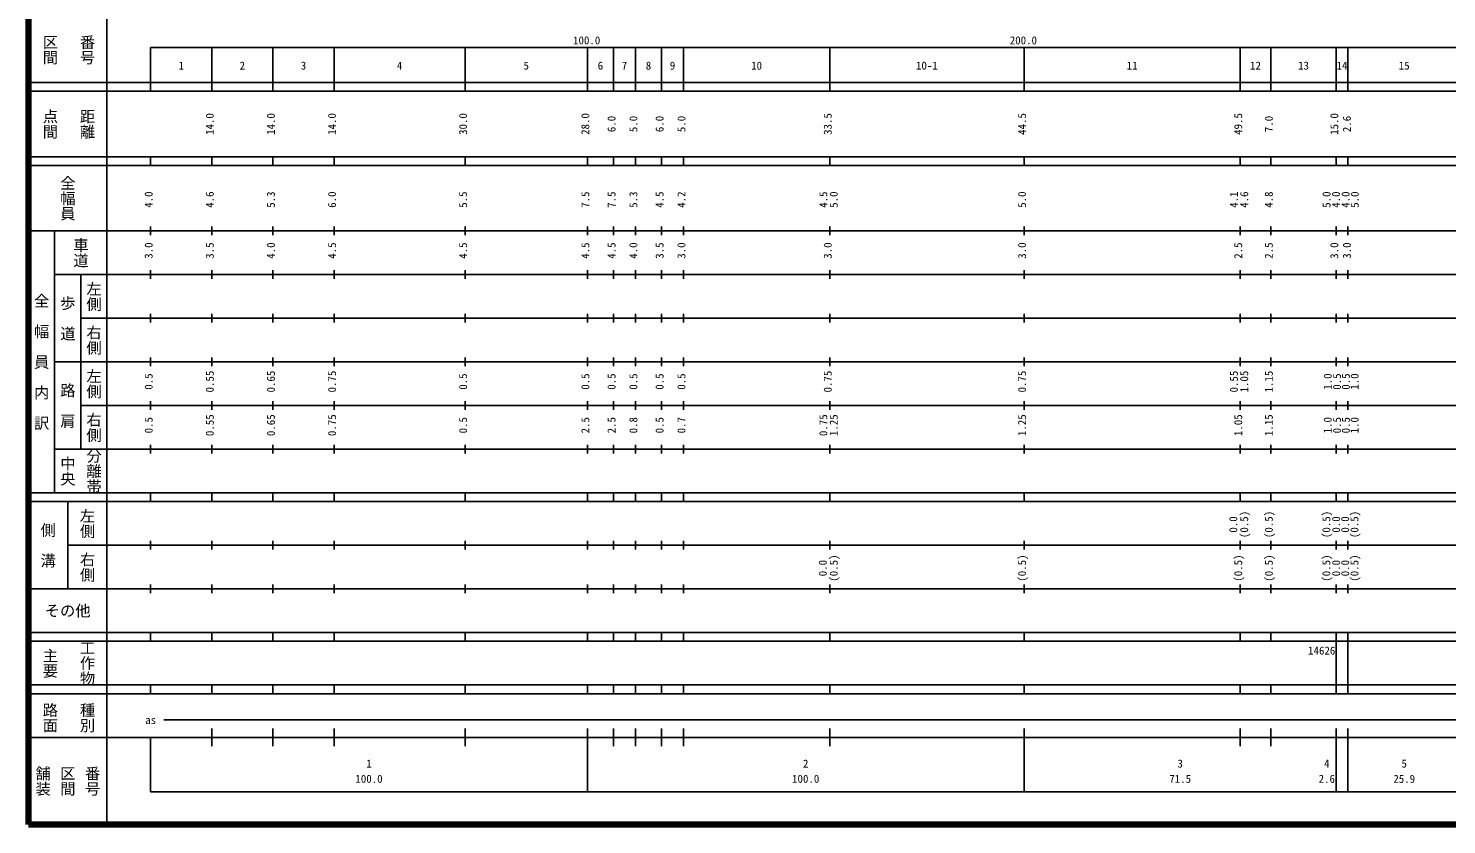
# Model space of a CAD drawing. Units: millimetres on the paper, enlarged 1000 times. Extents: x 40000 to 680000, y 20000 to 380000.
# Drawn here: x 40000 to 364762, y 20000 to 202409 of the extents above; entities that cross this region are included whole.
import ezdxf
from ezdxf.enums import TextEntityAlignment as Align

# ---------------------------------------------------------------- set-up
doc = ezdxf.new("R2010")
doc.units = ezdxf.units.MM
doc.header["$LTSCALE"] = 1000
doc.layers.add('M-TTL', color=2, linetype='Continuous', lineweight=140)
doc.layers.add('M-TTL-BAND', color=7, linetype='Continuous', lineweight=25)
doc.styles.add('@ＭＳ ゴシック', font='')
doc.styles.add('ＭＳ ゴシック', font='')
doc.styles.get('@ＭＳ ゴシック').set_extended_font_data('@MS Gothic')
doc.styles.get('ＭＳ ゴシック').set_extended_font_data('MS Gothic')

msp = doc.modelspace()

# ---------------------------------------------------------------- linework, layer by layer
at = {"layer": 'M-TTL'}
for p, q in [((40000, 380000), (40000, 20000)), ((40000, 20000), (680000, 20000))]:
    msp.add_line(p, q, dxfattribs=at)
at = {"layer": 'M-TTL-BAND'}
for p, q in [((58000, 370000), (58000, 20000)), ((68000, 198000), (579000, 198000)), ((68000, 198000), (68000, 188000)), ((82000, 188000), (82000, 198000)), ((96000, 188000), (96000, 198000)), ((110000, 188000), (110000, 198000)), ((140000, 188000), (140000, 198000)), ((168000, 188000), (168000, 198000)), ((174000, 188000), (174000, 198000)), ((179000, 188000), (179000, 198000)), ((185000, 188000), (185000, 198000)), ((190000, 188000), (190000, 198000)), ((223500, 188000), (223500, 198000)), ((268000, 188000), (268000, 198000)), ((317500, 188000), (317500, 198000)), ((324500, 188000), (324500, 198000)), ((339500, 188000), (339500, 198000)), ((342100, 188000), (342100, 198000)), ((40000, 190000), (579000, 190000)), ((40000, 188000), (579000, 188000)), ((40000, 173000), (579000, 173000)), ((68000, 171000), (68000, 173000)), ((82000, 171000), (82000, 173000)), ((96000, 171000), (96000, 173000)), ((110000, 171000), (110000, 173000)), ((140000, 171000), (140000, 173000)), ((168000, 171000), (168000, 173000)), ((174000, 171000), (174000, 173000)), ((179000, 171000), (179000, 173000)), ((185000, 171000), (185000, 173000)), ((190000, 171000), (190000, 173000)), ((223500, 171000), (223500, 173000)), ((268000, 171000), (268000, 173000)), ((317500, 171000), (317500, 173000)), ((324500, 171000), (324500, 173000)), ((339500, 171000), (339500, 173000)), ((342100, 171000), (342100, 173000)), ((40000, 171000), (579000, 171000)), ((40000, 156000), (579000, 156000)), ((46000, 96000), (46000, 156000)), ((68000, 155000), (68000, 157000)), ((82000, 155000), (82000, 157000)), ((96000, 155000), (96000, 157000)), ((110000, 155000), (110000, 157000)), ((140000, 155000), (140000, 157000)), ((168000, 155000), (168000, 157000)), ((174000, 155000), (174000, 157000)), ((179000, 155000), (179000, 157000)), ((185000, 155000), (185000, 157000)), ((190000, 155000), (190000, 157000)), ((223500, 155000), (223500, 157000)), ((268000, 155000), (268000, 157000)), ((317500, 155000), (317500, 157000)), ((324500, 155000), (324500, 157000)), ((339500, 155000), (339500, 157000)), ((342100, 155000), (342100, 157000)), ((68000, 145000), (68000, 147000)), ((82000, 145000), (82000, 147000)), ((96000, 145000), (96000, 147000)), ((110000, 145000), (110000, 147000)), ((140000, 145000), (140000, 147000)), ((168000, 145000), (168000, 147000)), ((174000, 145000), (174000, 147000)), ((179000, 145000), (179000, 147000)), ((185000, 145000), (185000, 147000)), ((190000, 145000), (190000, 147000)), ((223500, 145000), (223500, 147000)), ((268000, 145000), (268000, 147000)), ((317500, 145000), (317500, 147000)), ((324500, 145000), (324500, 147000)), ((339500, 145000), (339500, 147000)), ((342100, 145000), (342100, 147000)), ((46000, 146000), (579000, 146000)), ((52000, 146000), (52000, 106000)), ((68000, 135000), (68000, 137000)), ((82000, 135000), (82000, 137000)), ((96000, 135000), (96000, 137000)), ((110000, 135000), (110000, 137000)), ((140000, 135000), (140000, 137000)), ((168000, 135000), (168000, 137000)), ((174000, 135000), (174000, 137000)), ((179000, 135000), (179000, 137000)), ((185000, 135000), (185000, 137000)), ((190000, 135000), (190000, 137000)), ((223500, 135000), (223500, 137000)), ((268000, 135000), (268000, 137000)), ((317500, 135000), (317500, 137000)), ((324500, 135000), (324500, 137000)), ((339500, 135000), (339500, 137000)), ((342100, 135000), (342100, 137000)), ((52000, 136000), (579000, 136000)), ((68000, 125000), (68000, 127000)), ((82000, 125000), (82000, 127000)), ((96000, 125000), (96000, 127000)), ((110000, 125000), (110000, 127000)), ((140000, 125000), (140000, 127000)), ((168000, 125000), (168000, 127000)), ((174000, 125000), (174000, 127000)), ((179000, 125000), (179000, 127000)), ((185000, 125000), (185000, 127000)), ((190000, 125000), (190000, 127000)), ((223500, 125000), (223500, 127000)), ((268000, 125000), (268000, 127000)), ((317500, 125000), (317500, 127000)), ((324500, 125000), (324500, 127000)), ((339500, 125000), (339500, 127000)), ((342100, 125000), (342100, 127000)), ((46000, 126000), (579000, 126000)), ((68000, 115000), (68000, 117000)), ((82000, 115000), (82000, 117000)), ((96000, 115000), (96000, 117000)), ((110000, 115000), (110000, 117000)), ((140000, 115000), (140000, 117000)), ((168000, 115000), (168000, 117000)), ((174000, 115000), (174000, 117000)), ((179000, 115000), (179000, 117000)), ((185000, 115000), (185000, 117000)), ((190000, 115000), (190000, 117000)), ((223500, 115000), (223500, 117000)), ((268000, 115000), (268000, 117000)), ((317500, 115000), (317500, 117000)), ((324500, 115000), (324500, 117000)), ((339500, 115000), (339500, 117000)), ((342100, 115000), (342100, 117000)), ((52000, 116000), (579000, 116000)), ((46000, 106000), (579000, 106000)), ((68000, 105000), (68000, 107000)), ((82000, 105000), (82000, 107000)), ((96000, 105000), (96000, 107000)), ((110000, 105000), (110000, 107000)), ((140000, 105000), (140000, 107000)), ((168000, 105000), (168000, 107000)), ((174000, 105000), (174000, 107000)), ((179000, 105000), (179000, 107000)), ((185000, 105000), (185000, 107000)), ((190000, 105000), (190000, 107000)), ((223500, 105000), (223500, 107000)), ((268000, 105000), (268000, 107000)), ((317500, 105000), (317500, 107000)), ((324500, 105000), (324500, 107000)), ((339500, 105000), (339500, 107000)), ((342100, 105000), (342100, 107000)), ((40000, 96000), (579000, 96000)), ((68000, 94000), (68000, 96000)), ((82000, 94000), (82000, 96000)), ((96000, 94000), (96000, 96000)), ((110000, 94000), (110000, 96000)), ((140000, 94000), (140000, 96000)), ((168000, 94000), (168000, 96000)), ((174000, 94000), (174000, 96000)), ((179000, 94000), (179000, 96000)), ((185000, 94000), (185000, 96000)), ((190000, 94000), (190000, 96000)), ((223500, 94000), (223500, 96000)), ((268000, 94000), (268000, 96000)), ((317500, 94000), (317500, 96000)), ((324500, 94000), (324500, 96000)), ((339500, 94000), (339500, 96000)), ((342100, 94000), (342100, 96000)), ((40000, 94000), (579000, 94000)), ((49000, 94000), (49000, 74000)), ((68000, 83000), (68000, 85000)), ((82000, 83000), (82000, 85000)), ((96000, 83000), (96000, 85000)), ((110000, 83000), (110000, 85000)), ((140000, 83000), (140000, 85000)), ((168000, 83000), (168000, 85000)), ((174000, 83000), (174000, 85000)), ((179000, 83000), (179000, 85000)), ((185000, 83000), (185000, 85000)), ((190000, 83000), (190000, 85000)), ((223500, 83000), (223500, 85000)), ((268000, 83000), (268000, 85000)), ((317500, 83000), (317500, 85000)), ((324500, 83000), (324500, 85000)), ((339500, 83000), (339500, 85000)), ((342100, 83000), (342100, 85000)), ((49000, 84000), (579000, 84000)), ((68000, 73000), (68000, 75000)), ((82000, 73000), (82000, 75000)), ((96000, 73000), (96000, 75000)), ((110000, 73000), (110000, 75000)), ((140000, 73000), (140000, 75000)), ((168000, 73000), (168000, 75000)), ((174000, 73000), (174000, 75000)), ((179000, 73000), (179000, 75000)), ((185000, 73000), (185000, 75000)), ((190000, 73000), (190000, 75000)), ((223500, 73000), (223500, 75000)), ((268000, 73000), (268000, 75000)), ((317500, 73000), (317500, 75000)), ((324500, 73000), (324500, 75000)), ((339500, 73000), (339500, 75000)), ((342100, 73000), (342100, 75000)), ((40000, 74000), (579000, 74000)), ((40000, 64000), (579000, 64000)), ((40000, 62000), (579000, 62000)), ((68000, 62000), (68000, 64000)), ((82000, 62000), (82000, 64000)), ((96000, 62000), (96000, 64000)), ((110000, 62000), (110000, 64000)), ((140000, 62000), (140000, 64000)), ((168000, 62000), (168000, 64000)), ((174000, 62000), (174000, 64000)), ((179000, 62000), (179000, 64000)), ((185000, 62000), (185000, 64000)), ((190000, 62000), (190000, 64000)), ((223500, 62000), (223500, 64000)), ((268000, 62000), (268000, 64000)), ((317500, 62000), (317500, 64000)), ((324500, 62000), (324500, 64000)), ((339500, 62000), (339500, 64000)), ((339500, 52000), (339500, 62000)), ((342100, 62000), (342100, 64000)), ((342100, 52000), (342100, 62000)), ((40000, 52000), (579000, 52000)), ((68000, 50000), (68000, 52000)), ((82000, 50000), (82000, 52000)), ((96000, 50000), (96000, 52000)), ((110000, 50000), (110000, 52000)), ((140000, 50000), (140000, 52000)), ((168000, 50000), (168000, 52000)), ((174000, 50000), (174000, 52000)), ((179000, 50000), (179000, 52000)), ((185000, 50000), (185000, 52000)), ((190000, 50000), (190000, 52000)), ((223500, 50000), (223500, 52000)), ((268000, 50000), (268000, 52000)), ((317500, 50000), (317500, 52000)), ((324500, 50000), (324500, 52000)), ((339500, 50000), (339500, 52000)), ((342100, 50000), (342100, 52000)), ((40000, 50000), (579000, 50000)), ((71000, 44000), (565000, 44000)), ((40000, 40000), (579000, 40000)), ((68000, 40000), (68000, 27500)), ((82000, 38000), (82000, 42000)), ((96000, 38000), (96000, 42000)), ((110000, 38000), (110000, 42000)), ((140000, 38000), (140000, 42000)), ((168000, 27500), (168000, 42000)), ((174000, 38000), (174000, 42000)), ((179000, 38000), (179000, 42000)), ((185000, 38000), (185000, 42000)), ((190000, 38000), (190000, 42000)), ((223500, 38000), (223500, 42000)), ((268000, 27500), (268000, 42000)), ((317500, 38000), (317500, 42000)), ((324500, 38000), (324500, 42000)), ((339500, 27500), (339500, 42000)), ((342100, 27500), (342100, 42000)), ((68000, 27500), (579000, 27500))]:
    msp.add_line(p, q, dxfattribs=at)

# ---------------------------------------------------------------- texts
at = {"layer": 'M-TTL-BAND', "style": '@ＭＳ ゴシック'}
for s, p in [('区間', (45000, 197500)), ('番号', (53500, 197500)), ('点間', (45000, 180500)), ('距離', (53500, 180500)), ('全幅員', (49000, 163500)), ('車道', (52000, 151000)), ('左側', (55000, 141000)), ('全\u3000幅\u3000員\u3000内\u3000訳', (43000, 126000)), ('歩\u3000道', (49000, 136000)), ('右側', (55000, 131000)), ('左側', (55000, 121000)), ('路\u3000肩', (49000, 116000)), ('右側', (55000, 111000)), ('中央', (49000, 101000)), ('分離帯', (55000, 101000)), ('左側', (53500, 89000)), ('側\u3000溝', (44500, 84000)), ('右側', (53500, 79000)), ('工作物', (53500, 57000)), ('主要', (45000, 57000)), ('路面', (45000, 44500)), ('種別', (53500, 44500)), ('舗装', (43333, 30000)), ('区間', (49000, 30000)), ('番号', (54667, 30000))]:
    msp.add_text(s, height=2566, rotation=270, dxfattribs=at).set_placement(p, align=Align.MIDDLE_CENTER)
at = {"layer": 'M-TTL-BAND', "style": 'ＭＳ ゴシック'}
for s, p in [('100.0', (167844, 198195)), ('200.0', (267844, 198195)), ('1', (75000, 192405)), ('2', (89000, 192405)), ('3', (103000, 192405)), ('4', (125000, 192405)), ('5', (154000, 192405)), ('6', (171000, 192405)), ('7', (176500, 192405)), ('8', (182000, 192405)), ('9', (187500, 192405)), ('10', (206750, 192405)), ('10-1', (245750, 192405)), ('11', (292750, 192405)), ('12', (321000, 192405)), ('13', (332000, 192405)), ('14', (340800, 192405)), ('15', (355050, 192405)), ('as', (68000, 42500)), ('1', (118000, 32523)), ('2', (218000, 32523)), ('3', (303750, 32523)), ('4', (337323, 32523)), ('5', (355050, 32523)), ('100.0', (118000, 29033)), ('100.0', (218000, 29033)), ('71.5', (303750, 29033)), ('2.6', (337323, 29033)), ('25.9', (355050, 29033))]:
    msp.add_text(s, height=1833, dxfattribs=at).set_placement(p, align=Align.BOTTOM_CENTER)
for s, p in [('14.0', (83000, 180500)), ('14.0', (97000, 180500)), ('14.0', (111000, 180500)), ('30.0', (141000, 180500)), ('28.0', (169000, 180500)), ('6.0', (175000, 180500)), ('5.0', (180000, 180500)), ('6.0', (186000, 180500)), ('5.0', (191000, 180500)), ('33.5', (224500, 180500)), ('44.5', (269000, 180500)), ('49.5', (318500, 180500)), ('7.0', (325500, 180500)), ('15.0', (340500, 180500)), ('2.6', (343381, 180500)), ('4.0', (69000, 163174)), ('4.6', (83000, 163174)), ('5.3', (97000, 163174)), ('6.0', (111000, 163174)), ('5.5', (141000, 163174)), ('7.5', (169000, 163174)), ('7.5', (175000, 163174)), ('5.3', (180000, 163174)), ('4.5', (186000, 163174)), ('4.2', (191000, 163174)), ('4.5', (223500, 163174)), ('5.0', (225870, 163174)), ('5.0', (269000, 163174)), ('4.1', (317500, 163174)), ('4.6', (319870, 163174)), ('4.8', (325500, 163174)), ('5.0', (338730, 163174)), ('4.0', (340888, 163174)), ('4.0', (343082, 163174)), ('5.0', (345184, 163174)), ('3.0', (69000, 151500)), ('3.5', (83000, 151500)), ('4.0', (97000, 151500)), ('4.5', (111000, 151500)), ('4.5', (141000, 151500)), ('4.5', (169000, 151500)), ('4.5', (175000, 151500)), ('4.0', (180000, 151500)), ('3.5', (186000, 151500)), ('3.0', (191000, 151500)), ('3.0', (224500, 151500)), ('3.0', (269000, 151500)), ('2.5', (318500, 151500)), ('2.5', (325500, 151500)), ('3.0', (340500, 151500)), ('3.0', (343381, 151500)), ('0.55', (83000, 121500)), ('0.65', (97000, 121500)), ('0.75', (111000, 121500)), ('0.75', (224500, 121500)), ('0.75', (269000, 121500)), ('0.55', (317500, 121500)), ('1.05', (319870, 121500)), ('1.15', (325500, 121500)), ('0.5', (69000, 121500)), ('0.5', (141000, 121500)), ('0.5', (169000, 121500)), ('0.5', (175000, 121500)), ('0.5', (180000, 121500)), ('0.5', (186000, 121500)), ('0.5', (191000, 121500)), ('1.0', (338995, 121500)), ('0.5', (341111, 121500)), ('0.5', (343141, 121500)), ('1.0', (345140, 121500)), ('0.55', (83000, 111500)), ('0.65', (97000, 111500)), ('0.75', (111000, 111500)), ('0.75', (223500, 111500)), ('1.25', (225870, 111500)), ('1.25', (269000, 111500)), ('1.05', (318500, 111500)), ('1.15', (325500, 111500)), ('0.5', (69000, 111500)), ('0.5', (141000, 111500)), ('2.5', (169000, 111500)), ('2.5', (175000, 111500)), ('0.8', (180000, 111500)), ('0.5', (186000, 111500)), ('0.7', (191000, 111500)), ('1.0', (338995, 111500)), ('0.5', (341111, 111500)), ('0.5', (343141, 111500)), ('1.0', (345140, 111500)), ('(0.5)', (319870, 88764)), ('(0.5)', (325500, 88764)), ('(0.5)', (338679, 88764)), ('(0.5)', (345109, 88764)), ('0.0', (317364, 88764)), ('0.0', (340911, 88764)), ('0.0', (342982, 88764)), ('(0.5)', (225870, 78764)), ('(0.5)', (269000, 78764)), ('(0.5)', (318500, 78764)), ('(0.5)', (325500, 78764)), ('(0.5)', (338679, 78764)), ('(0.5)', (345109, 78764)), ('0.0', (223364, 78764)), ('0.0', (340911, 78764)), ('0.0', (342982, 78764))]:
    msp.add_text(s, height=1833, rotation=90, dxfattribs=at).set_placement(p, align=Align.BOTTOM_CENTER)
msp.add_text('その他', height=2566, dxfattribs=at).set_placement((49000, 69000), align=Align.MIDDLE_CENTER)
msp.add_text('14626', height=1833, dxfattribs=at).set_placement((333036, 58405), align=Align.BOTTOM_LEFT)

doc.saveas('drawing.dxf')
